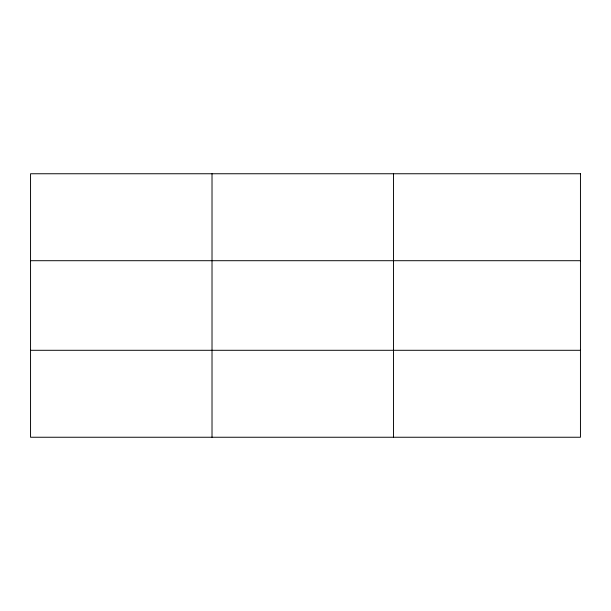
<?xml version="1.0" encoding="UTF-8"?>
<svg xmlns="http://www.w3.org/2000/svg" width="611" height="611" viewBox="0 0 611 611"><rect width="100%" height="100%" fill="white"/><g stroke="black" fill="none" stroke-linecap="round" stroke-linejoin="round"><path stroke-width="0.92" d="M212.017 173.753L212.017 437.247M393.484 173.753L393.484 437.247M30.55 260.706L580.45 260.706M30.55 350.294L580.45 350.294M580.45 173.753L580.45 437.247L30.55 437.247L30.55 173.753L580.45 173.753"/></g></svg>
